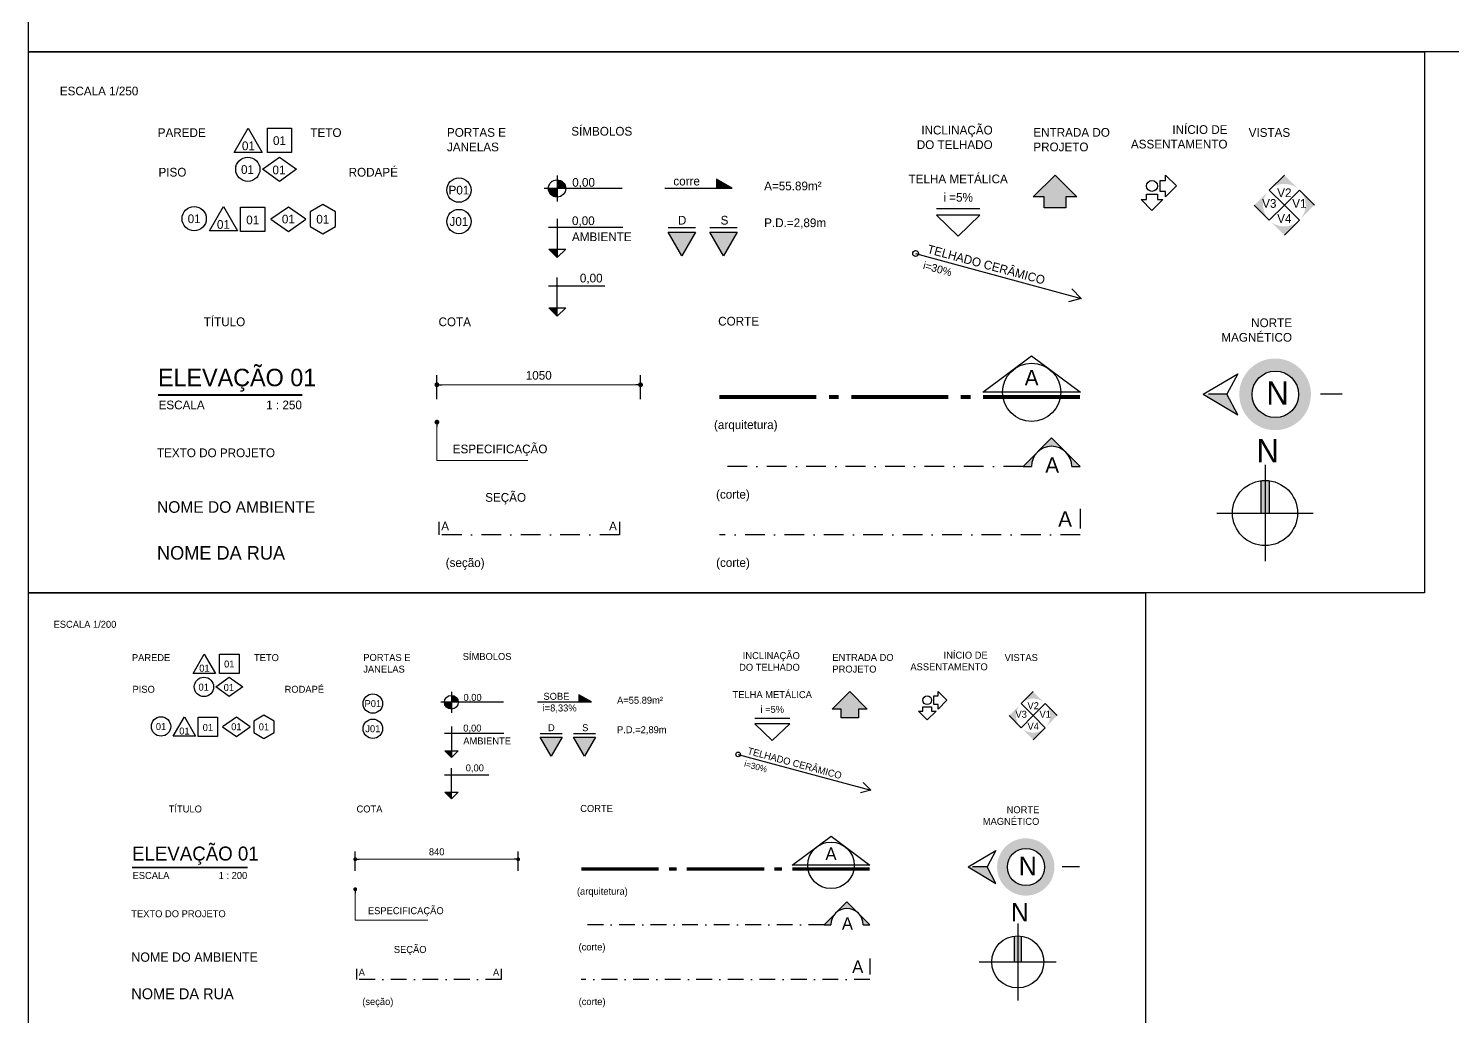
# Model space of a CAD drawing. Header units: centimetres. Extents: x 30244 to 591333, y -111940 to 104227.
# Drawn here: x 40301 to 47644, y -66229 to -61134 of the extents above; entities that cross this region are included whole.
import ezdxf
from ezdxf.enums import TextEntityAlignment as Align

# ---------------------------------------------------------------- set-up
doc = ezdxf.new("R2010")
doc.units = ezdxf.units.CM
doc.header["$LTSCALE"] = 4
doc.linetypes.add('DASHDOT', pattern=[25.4, 12.7, -6.35, 0, -6.35])
for name, color, linetype in [('0.6', 6, 'Continuous'), ('B-CORTE', 4, 'DASHDOT'), ('B-COTAS', 1, 'Continuous'), ('B-SIMBOLOS', 2, 'Continuous'), ('C-TEXTO-02', 2, 'Continuous')]:
    doc.layers.add(name, color=color, linetype=linetype)
doc.layers.add('C-TEXTO-01', color=2, linetype='Continuous', lineweight=20)
doc.layers.add('C-TEXTO-03', color=2, linetype='Continuous', lineweight=20)
doc.styles.add('Esc.125', font='ERASLGHT.TTF', dxfattribs={"height": 22.5})
doc.styles.add('Esc.200', font='ERASLGHT.TTF', dxfattribs={"height": 36})
doc.styles.add('Esc.250', font='ERASLGHT.TTF', dxfattribs={"height": 45})
doc.styles.add('RSA', font='arial.ttf')
doc.styles.add('S0', font='ERASDEMI.TTF')
doc.styles.add('S1', font='romans.shx', dxfattribs={"height": 100})
doc.styles.add('S2', font='romans.shx', dxfattribs={"height": 0.2})
doc.styles.add('Símbolos', font='ERASLGHT.TTF')
doc.dimstyles.new('ARQ200', dxfattribs={"dimscale": 200, "dimtxt": 36, "dimasz": 0.1, "dimexe": 0.2, "dimexo": 0.2, "dimgap": 0.1, "dimtad": 1, "dimzin": 12, "dimdsep": 46, "dimtxsty": 'Esc.200', "dimblk1": 'DOT', "dimblk2": 'DOT', "dimsah": 1, "dimcen": 0.4, "dimclrd": 256, "dimclre": 256, "dimclrt": 2, "dimadec": 0, "dimazin": 0, "dimtfac": 1, "dimtix": 1, "dimtmove": 2, "dimatfit": 3, "dimldrblk": 'DOT', "dimfxl": 0.3, "dimfxlon": 1, "dimtolj": 1, "dimtzin": 12, "dimlwd": 9, "dimarcsym": 0})
doc.dimstyles.new('ARQ250', dxfattribs={"dimscale": 250, "dimtxt": 45, "dimasz": 0.1, "dimexe": 0.2, "dimexo": 0.2, "dimgap": 0.1, "dimtad": 1, "dimdec": 0, "dimzin": 12, "dimdsep": 46, "dimtxsty": 'Esc.250', "dimblk": 'DOT', "dimcen": 0.4, "dimclrd": 256, "dimclre": 256, "dimclrt": 2, "dimadec": 0, "dimazin": 0, "dimtfac": 1, "dimtix": 1, "dimtmove": 2, "dimatfit": 3, "dimldrblk": 'DOT', "dimfxl": 0.3, "dimfxlon": 1, "dimtolj": 1, "dimtzin": 12, "dimlwd": 9, "dimarcsym": 0})

# ---------------------------------------------------------------- blocks, each defined once
blk = doc.blocks.new('PADRÃO - ESPECIFICAÇÕES')
blk.add_lwpolyline([(-168, 276), (-24, 26), (-312, 26), (-168, 276)])
for points in [[(31, 276), (281, 276), (281, 26), (31, 26)], [(-19, -147), (156, -22), (331, -147), (156, -272)]]:
    blk.add_lwpolyline(points, close=True)
blk.add_circle((-171, -147), 125)
at = {"style": 'S1'}
for tag, p in [('PAREDE', (-164, 50)), ('TETO', (156, 103)), ('PISO', (-151, -195)), ('RODAPÉ', (156, -217))]:
    blk.add_attdef(tag, text='', height=100, dxfattribs=at).set_placement(p, align=Align.CENTER)
blk = doc.blocks.new('*U32')
blk.add_lwpolyline([(0.288, 0), (-0.288, 0), (0, 0.498)], close=True)
at = {"style": 'S2'}
blk.add_attdef('PAREDE', text='', height=0.2, dxfattribs=at).set_placement((0, 0.041), align=Align.CENTER)
blk = doc.blocks.new('PADRÃO - PISO')
blk.add_circle((0, 0), 0.25)
at = {"style": 'S2'}
blk.add_attdef('PISO', text='', height=0.2, dxfattribs=at).set_placement((0, -0.092), align=Align.CENTER)
blk = doc.blocks.new('PADRÃO - TETO')
blk.add_lwpolyline([(-0.25, -0.25), (-0.25, 0.25), (0.25, 0.25), (0.25, -0.25)], close=True)
at = {"style": 'S2'}
blk.add_attdef('TETO', text='', height=0.2, dxfattribs=at).set_placement((0, -0.105), align=Align.CENTER)
blk = doc.blocks.new('*U45')
blk.add_lwpolyline([(0.359, 0.25), (0, 0.5), (0, 0.5), (-0.359, 0.25), (-0.359, 0.25), (0, 0), (0.359, 0.25)])
at = {"style": 'S2'}
blk.add_attdef('RODAPÉ', text='', height=0.2, dxfattribs=at).set_placement((0, 0.145), align=Align.CENTER)
blk = doc.blocks.new('PADRÃO - DIVERSOS')
blk.add_lwpolyline([(0, 0.3), (-0.26, 0.15), (-0.26, -0.15), (0, -0.3), (0.26, -0.15), (0.26, 0.15)], close=True)
at = {"style": 'S2'}
blk.add_attdef('DIVERSOS', text='', height=0.2, dxfattribs=at).set_placement((0, -0.092), align=Align.CENTER)
blk = doc.blocks.new('*U42')
blk.add_hatch(color=256).paths.add_polyline_path([(0.485, 0.485), (0.97, 0), (0.485, -0.485, 0.414214)])
for p, q in [((0.485, 0.485), (0, 0)), ((0.97, 0), (0.485, 0.485)), ((0, 0), (0.485, -0.485))]:
    blk.add_line(p, q)
at = {"layer": 'B-SIMBOLOS', "style": 'S2'}
blk.add_attdef('V1-V2-V3-V4', text='', height=0.2, dxfattribs=at).set_placement((0.485, -0.086), align=Align.CENTER)
blk = doc.blocks.new('*U29')
blk.add_hatch(color=256).paths.add_polyline_path([(0.485, -0.485), (0, -0.97), (-0.485, -0.485, 0.414214)])
for p, q in [((0, 0), (-0.485, -0.485)), ((0.485, -0.485), (0, 0)), ((0, -0.97), (0.485, -0.485))]:
    blk.add_line(p, q)
at = {"layer": 'B-SIMBOLOS', "style": 'S2'}
blk.add_attdef('V1-V2-V3-V4', text='', height=0.2, dxfattribs=at).set_placement((0, -0.571), align=Align.CENTER)
blk = doc.blocks.new('*U30')
blk.add_hatch(color=256).paths.add_polyline_path([(-0.485, -0.485), (-0.97, 0), (-0.485, 0.485, 0.414214)])
for p, q in [((0, 0), (-0.485, 0.485)), ((-0.485, -0.485), (0, 0)), ((-0.97, 0), (-0.485, -0.485))]:
    blk.add_line(p, q)
at = {"layer": 'B-SIMBOLOS', "style": 'S2'}
blk.add_attdef('V1-V2-V3-V4', text='', height=0.2, dxfattribs=at).set_placement((-0.485, -0.086), align=Align.CENTER)
blk = doc.blocks.new('*U31')
blk.add_hatch(color=256).paths.add_polyline_path([(-0.485, 0.485), (0, 0.97), (0.485, 0.485, 0.414214)])
for p, q in [((0, 0.97), (-0.485, 0.485)), ((-0.485, 0.485), (0, 0)), ((0, 0), (0.485, 0.485))]:
    blk.add_line(p, q)
at = {"layer": 'B-SIMBOLOS', "style": 'S2'}
blk.add_attdef('V1-V2-V3-V4', text='', height=0.2, dxfattribs=at).set_placement((0, 0.399), align=Align.CENTER)
blk = doc.blocks.new('*U21')
h = blk.add_hatch(color=256)
h.paths.add_polyline_path([(0.269, 0.178), (0.269, 0), (0.447, 0, 0.414214)])
h.paths.add_polyline_path([(0.269, 0), (0.091, 0, 0.414214), (0.269, -0.178)])
for p, q in [((1.61, 0), (0, 0)), ((0.269, 0.269), (0.269, -0.269))]:
    blk.add_line(p, q)
blk.add_circle((0.269, 0), 0.178)
at = {"style": 'S2'}
blk.add_attdef('NÍVEL', (0.582, 0.036), '', height=0.2, dxfattribs=at)
blk = doc.blocks.new('PADRÃO - NIVEL AMBIENTE1')
blk.add_hatch(color=256).paths.add_polyline_path([(0.269, -0.447), (0.095, -0.447), (0.269, -0.62)])
for p, q in [((0.269, 0.178), (0.269, -0.62)), ((1.621, 0), (0.091, 0)), ((0.269, -0.62), (0.095, -0.447)), ((0.095, -0.447), (0.443, -0.447)), ((0.269, -0.62), (0.443, -0.447))]:
    blk.add_line(p, q)
at = {"style": 'S2'}
for tag, p in [('NÍVEL', (0.572, 0.051)), ('AMBIENTE', (0.572, -0.28))]:
    blk.add_attdef(tag, p, '', height=0.2, dxfattribs=at)
blk = doc.blocks.new('*U33')
blk.add_line((-0.45, 0.573), (0.45, 0.573))
blk.add_lwpolyline([(0, 0), (0.45, 0.433), (-0.45, 0.433)], close=True)
at = {"style": 'S2'}
for tag, p in [('COBERTURA', (0, 1.092)), ('INCLINAÇÃO', (0, 0.713))]:
    blk.add_attdef(tag, text='', height=0.2, dxfattribs=at).set_placement(p, align=Align.CENTER)
blk = doc.blocks.new('*U48')
blk.add_line((-1779.84, 292.55), (-1792.34, 292.55))
blk.add_lwpolyline([(-1786.09, 279.72), (-1792.34, 290.55), (-1779.84, 290.55)], close=True)
at = {"layer": 'C-TEXTO-01', "style": 'Símbolos'}
blk.add_text('S', height=4, dxfattribs=at).set_placement((-1787.45, 294.03))
blk = doc.blocks.new('*U47')
blk.add_line((6.25, 12.83), (-6.25, 12.83))
blk.add_lwpolyline([(0, 0), (-6.25, 10.83), (6.25, 10.83)], close=True)
at = {"layer": 'C-TEXTO-01', "style": 'Símbolos'}
blk.add_text('D', height=4, dxfattribs=at).set_placement((-1.82, 14.31))
blk = doc.blocks.new('DOT')
at = {"color": 0, "linetype": 'ByBlock'}
blk.add_line((-0.5, 0), (-1, 0), dxfattribs=at)
at = {"color": 0, "linetype": 'ByBlock', "const_width": 0.5}
blk.add_lwpolyline([(-0.25, 0, 1), (0.25, 0, 1)], format="xyb", close=True, dxfattribs=at)
blk = doc.blocks.new('*D53')
at = {"layer": 'B-COTAS', "lineweight": -2, "transparency": 16777216}
for p, q in [((41985.6, -65478.3), (41985.6, -65378.3)), ((42825.6, -65478.3), (42825.6, -65378.3))]:
    blk.add_line(p, q, dxfattribs=at)
at = {"layer": 'B-COTAS', "lineweight": 9, "transparency": 16777216}
blk.add_line((42005.6, -65418.3), (42805.6, -65418.3), dxfattribs=at)
at = {"layer": 'DEFPOINTS', "color": 0, "transparency": 16777216}
for p in [(42825.6, -65418.3), (41985.6, -65731.5), (42825.6, -65731.6)]:
    blk.add_point(p, dxfattribs=at)
at = {"layer": 'B-COTAS', "lineweight": 9, "transparency": 16777216, "xscale": 20, "yscale": 20, "zscale": 20, "rotation": 180}
blk.add_blockref('DOT', (41985.6, -65418.3), dxfattribs=at)
at = {"layer": 'B-COTAS', "lineweight": 9, "transparency": 16777216, "xscale": 20, "yscale": 20, "zscale": 20}
blk.add_blockref('DOT', (42825.6, -65418.3), dxfattribs=at)
at = {"layer": 'B-COTAS', "color": 2, "transparency": 16777216, "insert": (42405.6, -65379.9), "char_height": 36, "attachment_point": 5, "style": 'Esc.200'}
blk.add_mtext('\\A1;840', dxfattribs=at)
blk = doc.blocks.new('_Dot')
at = {"color": 0, "linetype": 'ByBlock', "lineweight": -2}
blk.add_line((-0.5, 0), (-1, 0), dxfattribs=at)
at = {"color": 0, "linetype": 'ByBlock', "const_width": 0.5}
blk.add_lwpolyline([(-0.25, 0, 1), (0.25, 0, 1)], format="xyb", close=True, dxfattribs=at)
blk = doc.blocks.new('JANELA')
blk.add_circle((0, 0), 31.2)
at = {"color": 7, "style": 'RSA'}
blk.add_attdef('J', text='', height=20, dxfattribs=at).set_placement((0, 0), align=Align.MIDDLE_CENTER)
blk = doc.blocks.new('SENTIDO INCL')
for p, q in [((0, 0), (295, 0)), ((295, 0), (275.1, 11.5)), ((295, 0), (275.1, -11.5))]:
    blk.add_line(p, q)
blk.add_circle((0, 0), 5)
at = {"color": 7, "style": 'RSA'}
for tag, p in [('SENTIDO', (17.9, 6)), ('INCLINAÇÃO', (18.3, -22.1))]:
    blk.add_attdef(tag, p, '', height=15, dxfattribs=at)
blk = doc.blocks.new('*U28')
for p, q in [((-0.5, 0.25), (0, 0.75)), ((0, 0.75), (0.5, 0.25)), ((-0.25, 0.25), (-0.5, 0.25)), ((-0.25, 0), (-0.25, 0.25)), ((0.25, 0), (-0.25, 0)), ((0.5, 0.25), (0.25, 0.25)), ((0.25, 0.25), (0.25, 0))]:
    blk.add_line(p, q)
blk = doc.blocks.new('*U41')
for p, q in [((0.187, -0.125), (0.187, 0.125)), ((0.187, 0.125), (0.312, 0.125)), ((0.312, 0.25), (0.562, 0)), ((0.312, 0.125), (0.312, 0.25)), ((0.562, 0), (0.312, -0.25)), ((0, -0.562), (-0.25, -0.313)), ((-0.25, -0.313), (-0.125, -0.313)), ((-0.125, -0.313), (-0.125, -0.187)), ((-0.125, -0.187), (0.125, -0.187)), ((0.25, -0.313), (0, -0.562)), ((0.125, -0.187), (0.125, -0.313)), ((0.125, -0.313), (0.25, -0.313)), ((0.312, -0.125), (0.187, -0.125)), ((0.312, -0.25), (0.312, -0.125))]:
    blk.add_line(p, q)
blk.add_circle((0, 0), 0.125)
blk = doc.blocks.new('*U40')
blk.add_lwpolyline([(40.25, 5.28), (46.53, 0.6), (33.97, 0.6)], close=True)
at = {"ltscale": 0.7, "const_width": 0.5}
for points in [[(12.5, 0), (0, 0)], [(15.37, 0), (14.12, 0)], [(29.5, 0), (17, 0)], [(32.37, 0), (31.12, 0)], [(46.5, 0), (34, 0)]]:
    blk.add_lwpolyline(points, dxfattribs=at)
blk.add_circle((40.25, 0.6), 3.75)
at = {"style": 'S0'}
blk.add_attdef('LETRA_CORTE', text='', height=2, dxfattribs=at).set_placement((40.25, 2.48), align=Align.MIDDLE_CENTER)
blk = doc.blocks.new('A$C7EF14637')
at = {"layer": 'B-SIMBOLOS'}
h = blk.add_hatch(color=251, dxfattribs=at)
h.dxf.hatch_style = 1
h.set_gradient(color1=(90, 98, 114), color2=(235, 235, 235), tint=0.01, name='INVCYLINDER')
h.paths.add_polyline_path([(48.32, -14.64, 1), (25.76, 14.63, 1)])
h.paths.add_polyline_path([(27.68, 12.14, -1), (46.4, -12.15, -1)], flags=16)
h.paths.add_polyline_path([(29.67, 9.56, -1), (44.42, -9.58, -1)], flags=0)
h.paths.add_polyline_path([(35.01, -8.05), (33.9, -6.62), (37.87, 5.17), (29.68, -1.14), (28.69, 0.14), (39.1, 8.16), (40.16, 6.77), (36.19, -5.04), (44.39, 1.29), (45.41, -0.04)], flags=0)
h = blk.add_hatch(color=251, dxfattribs=at)
h.dxf.hatch_style = 1
h.set_gradient(color1=(90, 98, 114), color2=(235, 235, 235), tint=0.01, name='INVCYLINDER')
h.paths.add_polyline_path([(46.4, -12.15, 1), (27.68, 12.14, 1)])
h.paths.add_polyline_path([(29.67, 9.56, -1), (44.42, -9.58, -1)], flags=16)
h.paths.add_polyline_path([(35.01, -8.05), (33.9, -6.62), (37.87, 5.17), (29.68, -1.14), (28.69, 0.14), (39.1, 8.16), (40.16, 6.77), (36.19, -5.04), (44.39, 1.29), (45.41, -0.04)], flags=0)
blk.add_hatch(color=256, dxfattribs=at).paths.add_polyline_path([(0, 0), (17.83, -10.63), (12.08, 0)])
for p, q in [((0, 0), (17.83, 10.63)), ((17.83, 10.63), (12.08, 0)), ((0, 0), (17.83, -10.63)), ((12.08, 0), (2.63, 0)), ((17.83, -10.63), (12.08, 0)), ((71.68, 0), (60.42, 0))]:
    blk.add_line(p, q, dxfattribs=at)
blk.add_circle((37.16, -0.02), 11.99, dxfattribs=at)
at = {"layer": 'C-TEXTO-03', "insert": (32.52, 6.64), "char_height": 12, "width": 11.9206, "attachment_point": 1, "style": 'Símbolos'}
blk.add_mtext('N', dxfattribs=at)
blk = doc.blocks.new('A$C6AB97AFF')
at = {"layer": 'B-SIMBOLOS'}
h = blk.add_hatch(color=252, dxfattribs=at)
h.set_gradient(color1=(132, 132, 132), one_color=1, tint=1, name='INVCURVED')
h.paths.add_polyline_path([(2.19, 16.65, 0.032761), (0, 16.79), (0, 0), (2.19, 0)])
h.paths.add_polyline_path([(0, 16.79, 0.032761), (-2.19, 16.65), (-2.19, 0), (0, 0)])
for p, q in [((0, 24.86), (0, -24.86)), ((-2.19, 16.65), (-2.19, 0)), ((2.19, 16.65), (2.19, 0)), ((-24.86, 0), (24.86, 0))]:
    blk.add_line(p, q, dxfattribs=at)
blk.add_circle((0, 0), 16.79, dxfattribs=at)
at = {"layer": 'C-TEXTO-03', "insert": (-4.41, 38.08), "char_height": 12, "width": 11.9206, "attachment_point": 1, "style": 'Símbolos'}
blk.add_mtext('N', dxfattribs=at)
blk = doc.blocks.new('A$C4B335074')
at = {"layer": 'B-CORTE', "linetype": 'Continuous'}
h = blk.add_hatch(color=256, dxfattribs=at)
h.paths.add_polyline_path([(14.71, 14.71), (7.35, 7.35, -0.414214), (22.06, 7.35)])
h.paths.add_polyline_path([(22.06, 7.35, -0.198912), (25.11, 0), (29.42, 0)])
h.paths.add_polyline_path([(7.35, 7.35), (0, 0), (4.31, 0, -0.198912)])
for p, q in [((14.71, 14.71), (0, 0)), ((29.42, 0), (14.71, 14.71)), ((0, 0), (4.31, 0)), ((25.11, 0), (29.42, 0))]:
    blk.add_line(p, q, dxfattribs=at)
at = {"layer": 'B-CORTE', "linetype": 'Continuous', "ltscale": 0.4}
blk.add_arc((14.71, 0), 10.4, 0, 180, dxfattribs=at)
blk = doc.blocks.new('*D54')
at = {"layer": 'B-COTAS', "lineweight": -2, "transparency": 16777216}
for p, q in [((42406.8, -63046.2), (42406.8, -62921.2)), ((43456.8, -63046.2), (43456.8, -62921.2))]:
    blk.add_line(p, q, dxfattribs=at)
at = {"layer": 'B-COTAS', "lineweight": 9, "transparency": 16777216}
blk.add_line((42431.8, -62971.2), (43431.8, -62971.2), dxfattribs=at)
at = {"layer": 'DEFPOINTS', "color": 0, "transparency": 16777216}
for p in [(43456.8, -62971.2), (42406.8, -63362.6), (43456.8, -63362.8)]:
    blk.add_point(p, dxfattribs=at)
at = {"layer": 'B-COTAS', "lineweight": 9, "transparency": 16777216, "xscale": 25, "yscale": 25, "zscale": 25, "rotation": 180}
blk.add_blockref('DOT', (42406.8, -62971.2), dxfattribs=at)
at = {"layer": 'B-COTAS', "lineweight": 9, "transparency": 16777216, "xscale": 25, "yscale": 25, "zscale": 25}
blk.add_blockref('DOT', (43456.8, -62971.2), dxfattribs=at)
at = {"layer": 'B-COTAS', "color": 2, "transparency": 16777216, "insert": (42931.8, -62923.1), "char_height": 45, "attachment_point": 5, "style": 'Esc.250'}
blk.add_mtext('\\A1;1050', dxfattribs=at)
blk = doc.blocks.new('A$C114277C9')
h = blk.add_hatch(color=256)
h.dxf.hatch_style = 1
h.paths.add_polyline_path([(852, 148), (852, 0), (1109, 0)])
for p, q in [((0, 0), (1109, 0)), ((1109, 0), (852, 148)), ((852, 148), (852, 0))]:
    blk.add_line(p, q)
blk = doc.blocks.new('NÍVEL')
at = {"layer": 'B-SIMBOLOS'}
h = blk.add_hatch(color=256, dxfattribs=at)
h.dxf.hatch_style = 1
h.paths.add_polyline_path([(42482.1, -65107.2), (42482.1, -65072.5), (42447.4, -65072.5)])
blk.add_line((42446.5, -64983.2), (42675.2, -64983.2), dxfattribs=at)
blk.add_lwpolyline([(42482.1, -65107.2), (42447.4, -65072.5), (42516.9, -65072.5), (42482.1, -65107.2), (42482.1, -64947.6)], dxfattribs=at)
blk = doc.blocks.new('SETA RAMPA 200')
h = blk.add_hatch(color=256)
h.dxf.hatch_style = 1
h.paths.add_polyline_path([(43139.3, -64606.9), (43203.4, -64606.9), (43139.3, -64569.9)])
for p, q in [((42926.2, -64606.9), (43203.4, -64606.9)), ((43203.4, -64606.9), (43139.3, -64569.9)), ((43139.3, -64569.9), (43139.3, -64606.9))]:
    blk.add_line(p, q)
at = {"layer": 'C-TEXTO-01', "style": 'Esc.125'}
for tag, p in [('INCLINAÇÃO', (42951.9, -64656)), ('SOBE', (42956.1, -64595.9))]:
    blk.add_attdef(tag, p, '', height=36, rotation=360, dxfattribs=at)
blk = doc.blocks.new('NÍVEL 50')
at = {"layer": 'B-SIMBOLOS'}
h = blk.add_hatch(color=256, dxfattribs=at)
h.dxf.hatch_style = 1
h.paths.add_polyline_path([(40852, -69907.3), (40852, -69898.6), (40843.3, -69898.6)])
blk.add_line((40843.1, -69876.2), (40901.2, -69876.2), dxfattribs=at)
blk.add_lwpolyline([(40852, -69907.3), (40843.3, -69898.6), (40860.7, -69898.6), (40852, -69907.3), (40852, -69867.3)], dxfattribs=at)

msp = doc.modelspace()

# ---------------------------------------------------------------- hatches: boundary and pattern name
at = {"layer": 'B-SIMBOLOS'}
h = msp.add_hatch(color=256, dxfattribs=at)
h.dxf.hatch_style = 1
h.paths.add_polyline_path([(45650.393, -62002.53), (45706.643, -62002.53), (45594.143, -61890.03), (45481.643, -62002.53), (45537.893, -62002.53), (45537.893, -62058.78), (45650.393, -62058.78)])
h = msp.add_hatch(color=256, dxfattribs=at)
h.dxf.hatch_style = 1
h.paths.add_polyline_path([(43740.249, -62184.58), (43599.624, -62184.58), (43669.936, -62306.365)])
h = msp.add_hatch(color=256, dxfattribs=at)
h.dxf.hatch_style = 1
h.paths.add_polyline_path([(43955.27, -62184.607), (43814.645, -62184.607), (43884.958, -62306.391)])
h = msp.add_hatch(color=256, dxfattribs=at)
h.dxf.hatch_style = 1
h.paths.add_polyline_path([(44535.461, -64553.369), (44445.461, -64643.369), (44490.461, -64643.369), (44490.461, -64688.369), (44580.461, -64688.369), (44580.461, -64643.369), (44625.461, -64643.369)])
h = msp.add_hatch(color=256, dxfattribs=at)
h.dxf.hatch_style = 1
h.paths.add_polyline_path([(43052.346, -64789.009), (42939.846, -64789.009), (42996.096, -64886.437)])
h = msp.add_hatch(color=256, dxfattribs=at)
h.dxf.hatch_style = 1
h.paths.add_polyline_path([(43224.363, -64789.03), (43111.863, -64789.03), (43168.113, -64886.458)])

# ---------------------------------------------------------------- linework, layer by layer
at = {"layer": 'B-CORTE', "ltscale": 2}
msp.add_line((45429.273, -63392.75), (43863.429, -63392.75), dxfattribs=at)
at = {"layer": 'B-CORTE', "ltscale": 1.6}
msp.add_line((44403.566, -65755.545), (43150.891, -65755.545), dxfattribs=at)
at = {"layer": 'B-CORTE', "ltscale": 2}
for points in [[(45723.429, -63611.327), (45723.429, -63745.063), (43863.429, -63745.063)], [(43347.801, -63678.195), (43347.801, -63745.063), (42417.801, -63745.063), (42417.801, -63678.195)]]:
    msp.add_lwpolyline(points, dxfattribs=at)
at = {"layer": 'B-CORTE', "ltscale": 1.6}
for points in [[(44638.891, -65930.407), (44638.891, -66037.395), (43150.891, -66037.395)], [(42738.388, -65983.901), (42738.388, -66037.395), (41994.388, -66037.395), (41994.388, -65983.901)]]:
    msp.add_lwpolyline(points, dxfattribs=at)
at = {"layer": 'C-TEXTO-01'}
for points, const_width in [([(40968.308, -63023.976), (41713.012, -63023.976)], 10), ([(40834.793, -65460.526), (41430.557, -65460.526)], 8)]:
    msp.add_lwpolyline(points, dxfattribs=dict(at, const_width=const_width))
at = {"layer": 'DEFPOINTS', "color": 9}
for points in [[(40300.736, -55672.728), (54698.724, -55672.728), (54698.724, -61253.87), (40300.736, -61253.87)], [(40300.736, -61253.87), (47499.73, -61253.87), (47499.73, -64044.441), (40300.736, -64044.441)], [(40300.736, -64044.441), (46059.931, -64044.441), (46059.931, -66276.898), (40300.736, -66276.898)]]:
    msp.add_lwpolyline(points, close=True, dxfattribs=at)

# ---------------------------------------------------------------- block references
at = {"layer": '0.6', "xscale": 5, "yscale": 5, "zscale": 5}
msp.add_blockref('NÍVEL 50', (-161232.687, 286919.017), dxfattribs=at)
at = {"layer": '0.6'}
msp.add_blockref('NÍVEL', (0, 0), dxfattribs=at)
at = {"layer": 'B-CORTE'}
for p, xscale, yscale, zscale in [((45429.273, -63392.75), 10, 10, 10), ((44403.566, -65755.545), 8, 8, 8)]:
    msp.add_blockref('A$C4B335074', p, dxfattribs=dict(at, xscale=xscale, yscale=yscale, zscale=zscale))
at = {"layer": 'B-SIMBOLOS'}
ref = msp.add_blockref('PADRÃO - ESPECIFICAÇÕES', (41517.166, -61786.605), dxfattribs=dict(at, xscale=0.5000000001018634, yscale=0.5000000001018634, zscale=0.5000000001018634))
ref.add_attrib('RODAPÉ', '01', dxfattribs={"layer": 'C-TEXTO-01', "height": 45, "style": 'Símbolos'}).set_placement((41592.294, -61886.279), align=Align.CENTER)
ref.add_attrib('TETO', '01', dxfattribs={"layer": 'C-TEXTO-01', "height": 45, "style": 'Símbolos'}).set_placement((41594.943, -61734.938), align=Align.CENTER)
ref.add_attrib('PISO', '01', dxfattribs={"layer": 'C-TEXTO-01', "height": 45, "style": 'Símbolos'}).set_placement((41430.112, -61884.066), align=Align.CENTER)
ref.add_attrib('PAREDE', '01', dxfattribs={"layer": 'C-TEXTO-01', "height": 45, "style": 'Símbolos'}).set_placement((41434.936, -61761.843), align=Align.CENTER)
ref = msp.add_blockref('*U21', (42959.105, -61959.149), dxfattribs=dict(at, xscale=250, yscale=250, zscale=250))
ref.add_attrib('NÍVEL', '0,00', (43104.543, -61950.181), dxfattribs={"layer": 'C-TEXTO-01', "height": 45, "style": 'Esc.250'})
ref = msp.add_blockref('*U33', (45094.638, -62205.462), dxfattribs=dict(at, xscale=250, yscale=250, zscale=250))
ref.add_attrib('COBERTURA', 'TELHA METÁLICA', dxfattribs={"layer": 'C-TEXTO-01', "height": 45, "style": 'Símbolos'}).set_placement((45094.638, -61932.423), align=Align.CENTER)
ref.add_attrib('INCLINAÇÃO', 'i =5%', dxfattribs={"layer": 'C-TEXTO-01', "height": 45, "style": 'Símbolos'}).set_placement((45094.638, -62027.202), align=Align.CENTER)
for name, p, xscale, yscale, zscale in [('*U28', (45594.143, -62058.78), 225, 225, 225), ('*U41', (46094.096, -61946.28), 225, 225, 225), ('A$C114277C9', (43582.596, -61956.983), 0.3125, 0.3125, 0.3125), ('*U47', (43669.936, -62306.365), 11.25, 11.25, 11.25), ('*U48', (63978.523, -65453.263), 11.25, 11.25, 11.25), ('*U28', (44535.461, -64688.369), 180, 180, 180), ('*U41', (44935.424, -64598.369), 180, 180, 180), ('*U47', (42996.096, -64886.437), 9, 9, 9), ('*U48', (59242.965, -67403.956), 9, 9, 9)]:
    msp.add_blockref(name, p, dxfattribs=dict(at, xscale=xscale, yscale=yscale, zscale=zscale))
ref = msp.add_blockref('*U31', (46776.485, -62045.209), dxfattribs=dict(at, xscale=160, yscale=160, zscale=160))
ref.add_attrib('V1-V2-V3-V4', 'V2', dxfattribs={"layer": 'C-TEXTO-01', "height": 45, "style": 'Símbolos'}).set_placement((46776.485, -61981.313), align=Align.MIDDLE_CENTER)
ref = msp.add_blockref('JANELA', (42520.238, -61967.669), dxfattribs=dict(at, xscale=2.00892857144936, yscale=2.00892857144936, zscale=2.00892857144936))
ref.add_attrib('J', 'P01', dxfattribs={"layer": 'C-TEXTO-01', "color": 1, "height": 45, "style": 'Símbolos'}).set_placement((42520.242, -61967.665), align=Align.MIDDLE_CENTER)
ref = msp.add_blockref('*U30', (46776.485, -62045.209), dxfattribs=dict(at, xscale=160, yscale=160, zscale=160))
ref.add_attrib('V1-V2-V3-V4', 'V3', dxfattribs={"layer": 'C-TEXTO-01', "height": 45, "style": 'Símbolos'}).set_placement((46698.895, -62058.902), align=Align.CENTER)
ref = msp.add_blockref('*U42', (46776.485, -62045.209), dxfattribs=dict(at, xscale=160, yscale=160, zscale=160))
ref.add_attrib('V1-V2-V3-V4', 'V1', dxfattribs={"layer": 'C-TEXTO-01', "height": 45, "style": 'Símbolos'}).set_placement((46854.074, -62058.902), align=Align.CENTER)
ref = msp.add_blockref('PADRÃO - DIVERSOS', (41818.417, -62117.392), dxfattribs=dict(at, xscale=250, yscale=250, zscale=250))
ref.add_attrib('DIVERSOS', '01', dxfattribs={"layer": 'C-TEXTO-01', "height": 45, "style": 'Símbolos'}).set_placement((41818.417, -62140.288), align=Align.CENTER)
ref = msp.add_blockref('*U29', (46776.485, -62045.209), dxfattribs=dict(at, xscale=160, yscale=160, zscale=160))
ref.add_attrib('V1-V2-V3-V4', 'V4', dxfattribs={"layer": 'C-TEXTO-01', "height": 45, "style": 'Símbolos'}).set_placement((46776.485, -62136.492), align=Align.CENTER)
ref = msp.add_blockref('PADRÃO - PISO', (41155.153, -62114.994), dxfattribs=dict(at, xscale=250, yscale=250, zscale=250))
ref.add_attrib('PISO', '01', dxfattribs={"layer": 'C-TEXTO-01', "height": 45, "style": 'Símbolos'}).set_placement((41155.153, -62137.89), align=Align.CENTER)
ref = msp.add_blockref('*U32', (41305.999, -62177.494), dxfattribs=dict(at, xscale=250, yscale=250, zscale=250))
ref.add_attrib('PAREDE', '01', dxfattribs={"layer": 'C-TEXTO-01', "height": 45, "style": 'Símbolos'}).set_placement((41305.999, -62167.129), align=Align.CENTER)
ref = msp.add_blockref('PADRÃO - TETO', (41456.985, -62117.884), dxfattribs=dict(at, xscale=250, yscale=250, zscale=250))
ref.add_attrib('TETO', '01', dxfattribs={"layer": 'C-TEXTO-01', "height": 45, "style": 'Símbolos'}).set_placement((41456.985, -62144.235), align=Align.CENTER)
ref = msp.add_blockref('*U45', (41640.866, -62180.384), dxfattribs=dict(at, xscale=250, yscale=250, zscale=250))
ref.add_attrib('RODAPÉ', '01', dxfattribs={"layer": 'C-TEXTO-01', "height": 45, "style": 'Símbolos'}).set_placement((41640.866, -62139.297), align=Align.CENTER)
ref = msp.add_blockref('JANELA', (42520.238, -62129.643), dxfattribs=dict(at, xscale=2.00892857144936, yscale=2.00892857144936, zscale=2.00892857144936))
ref.add_attrib('J', 'J01', dxfattribs={"layer": 'C-TEXTO-01', "color": 1, "height": 45, "style": 'Símbolos'}).set_placement((42520.242, -62129.64), align=Align.MIDDLE_CENTER)
ref = msp.add_blockref('PADRÃO - NIVEL AMBIENTE1', (42960.194, -62160.741), dxfattribs=dict(at, xscale=250, yscale=250, zscale=250))
ref.add_attrib('NÍVEL', '0,00', (43103.218, -62147.989), dxfattribs={"layer": 'C-TEXTO-01', "height": 45, "style": 'Símbolos'})
ref.add_attrib('AMBIENTE', 'AMBIENTE', (43103.218, -62230.814), dxfattribs={"layer": 'C-TEXTO-01', "height": 45, "style": 'Símbolos'})
ref = msp.add_blockref('SENTIDO INCL', (44875.178, -62294.896), dxfattribs=dict(at, xscale=2.999999999902113, yscale=2.999999999902113, zscale=2.999999999902113, rotation=344.8662196923002))
ref.add_attrib('INCLINAÇÃO', 'i=30%', (44910.721, -62373.209), dxfattribs={"layer": 'C-TEXTO-01', "height": 40, "rotation": 344.8662197, "style": 'Símbolos'})
ref.add_attrib('SENTIDO', 'TELHADO CERÂMICO', (44931.635, -62291.635), dxfattribs={"layer": 'C-TEXTO-01', "height": 45, "rotation": 344.8662197, "style": 'Símbolos'})
ref = msp.add_blockref('*U40', (43863.429, -63033.999), dxfattribs=dict(at, xscale=40, yscale=40, zscale=40))
ref.add_attrib('LETRA_CORTE', 'A', dxfattribs={"layer": 'C-TEXTO-01', "lineweight": -2, "height": 80, "style": 'Símbolos'}).set_placement((45473.429, -62934.999), align=Align.MIDDLE_CENTER)
ref = msp.add_blockref('PADRÃO - ESPECIFICAÇÕES', (41273.88, -64470.629), dxfattribs=dict(at, xscale=0.4000000000814907, yscale=0.4000000000814907, zscale=0.4000000000814907))
ref.add_attrib('RODAPÉ', '01', dxfattribs={"layer": 'C-TEXTO-01', "height": 36, "style": 'Símbolos'}).set_placement((41333.982, -64550.368), align=Align.CENTER)
ref.add_attrib('TETO', '01', dxfattribs={"layer": 'C-TEXTO-01', "height": 36, "style": 'Símbolos'}).set_placement((41336.102, -64429.295), align=Align.CENTER)
ref.add_attrib('PISO', '01', dxfattribs={"layer": 'C-TEXTO-01', "height": 36, "style": 'Símbolos'}).set_placement((41204.237, -64548.598), align=Align.CENTER)
ref.add_attrib('PAREDE', '01', dxfattribs={"layer": 'C-TEXTO-01', "height": 36, "style": 'Símbolos'}).set_placement((41208.096, -64450.819), align=Align.CENTER)
ref = msp.add_blockref('*U33', (44135.858, -64805.715), dxfattribs=dict(at, xscale=200, yscale=200, zscale=200))
ref.add_attrib('COBERTURA', 'TELHA METÁLICA', dxfattribs={"layer": 'C-TEXTO-01', "height": 36, "style": 'Símbolos'}).set_placement((44135.858, -64587.283), align=Align.CENTER)
ref.add_attrib('INCLINAÇÃO', 'i =5%', dxfattribs={"layer": 'C-TEXTO-01', "height": 36, "style": 'Símbolos'}).set_placement((44135.858, -64663.106), align=Align.CENTER)
ref = msp.add_blockref('JANELA', (42076.337, -64615.48), dxfattribs=dict(at, xscale=1.607142857159488, yscale=1.607142857159488, zscale=1.607142857159488))
ref.add_attrib('J', 'P01', dxfattribs={"layer": 'C-TEXTO-01', "color": 1, "height": 36, "style": 'Símbolos'}).set_placement((42076.341, -64615.477), align=Align.MIDDLE_CENTER)
ref = msp.add_blockref('*U21', (42427.431, -64608.664), dxfattribs=dict(at, xscale=200, yscale=200, zscale=200))
ref.add_attrib('NÍVEL', '0,00', (42543.782, -64601.49), dxfattribs={"layer": 'C-TEXTO-01', "height": 36, "style": 'Esc.200'})
msp.add_blockref('SETA RAMPA 200', (0, 0), dxfattribs=at).add_auto_attribs({'SOBE': 'SOBE', 'INCLINAÇÃO': 'i=8,33%'})
ref = msp.add_blockref('*U30', (45481.335, -64677.512), dxfattribs=dict(at, xscale=128, yscale=128, zscale=128))
ref.add_attrib('V1-V2-V3-V4', 'V3', dxfattribs={"layer": 'C-TEXTO-01', "height": 36, "style": 'Símbolos'}).set_placement((45419.264, -64688.467), align=Align.CENTER)
ref = msp.add_blockref('*U31', (45481.335, -64677.512), dxfattribs=dict(at, xscale=128, yscale=128, zscale=128))
ref.add_attrib('V1-V2-V3-V4', 'V2', dxfattribs={"layer": 'C-TEXTO-01', "height": 36, "style": 'Símbolos'}).set_placement((45481.335, -64626.395), align=Align.MIDDLE_CENTER)
ref = msp.add_blockref('*U42', (45481.335, -64677.512), dxfattribs=dict(at, xscale=128, yscale=128, zscale=128))
ref.add_attrib('V1-V2-V3-V4', 'V1', dxfattribs={"layer": 'C-TEXTO-01', "height": 36, "style": 'Símbolos'}).set_placement((45543.407, -64688.467), align=Align.CENTER)
ref = msp.add_blockref('PADRÃO - PISO', (40984.27, -64733.341), dxfattribs=dict(at, xscale=200, yscale=200, zscale=200))
ref.add_attrib('PISO', '01', dxfattribs={"layer": 'C-TEXTO-01', "height": 36, "style": 'Símbolos'}).set_placement((40984.27, -64751.657), align=Align.CENTER)
ref = msp.add_blockref('*U32', (41104.947, -64783.341), dxfattribs=dict(at, xscale=200, yscale=200, zscale=200))
ref.add_attrib('PAREDE', '01', dxfattribs={"layer": 'C-TEXTO-01', "height": 36, "style": 'Símbolos'}).set_placement((41104.947, -64775.048), align=Align.CENTER)
ref = msp.add_blockref('PADRÃO - TETO', (41225.735, -64735.652), dxfattribs=dict(at, xscale=200, yscale=200, zscale=200))
ref.add_attrib('TETO', '01', dxfattribs={"layer": 'C-TEXTO-01', "height": 36, "style": 'Símbolos'}).set_placement((41225.735, -64756.733), align=Align.CENTER)
ref = msp.add_blockref('*U45', (41372.84, -64785.652), dxfattribs=dict(at, xscale=200, yscale=200, zscale=200))
ref.add_attrib('RODAPÉ', '01', dxfattribs={"layer": 'C-TEXTO-01', "height": 36, "style": 'Símbolos'}).set_placement((41372.84, -64752.782), align=Align.CENTER)
ref = msp.add_blockref('PADRÃO - DIVERSOS', (41514.881, -64735.259), dxfattribs=dict(at, xscale=200, yscale=200, zscale=200))
ref.add_attrib('DIVERSOS', '01', dxfattribs={"layer": 'C-TEXTO-01', "height": 36, "style": 'Símbolos'}).set_placement((41514.881, -64753.575), align=Align.CENTER)
ref = msp.add_blockref('*U29', (45481.335, -64677.512), dxfattribs=dict(at, xscale=128, yscale=128, zscale=128))
ref.add_attrib('V1-V2-V3-V4', 'V4', dxfattribs={"layer": 'C-TEXTO-01', "height": 36, "style": 'Símbolos'}).set_placement((45481.335, -64750.538), align=Align.CENTER)
ref = msp.add_blockref('JANELA', (42076.337, -64745.06), dxfattribs=dict(at, xscale=1.607142857159488, yscale=1.607142857159488, zscale=1.607142857159488))
ref.add_attrib('J', 'J01', dxfattribs={"layer": 'C-TEXTO-01', "color": 1, "height": 36, "style": 'Símbolos'}).set_placement((42076.341, -64745.057), align=Align.MIDDLE_CENTER)
ref = msp.add_blockref('PADRÃO - NIVEL AMBIENTE1', (42428.303, -64769.938), dxfattribs=dict(at, xscale=200, yscale=200, zscale=200))
ref.add_attrib('NÍVEL', '0,00', (42542.722, -64759.736), dxfattribs={"layer": 'C-TEXTO-01', "height": 36, "style": 'Símbolos'})
ref.add_attrib('AMBIENTE', 'AMBIENTE', (42542.722, -64825.996), dxfattribs={"layer": 'C-TEXTO-01', "height": 36, "style": 'Símbolos'})
ref = msp.add_blockref('SENTIDO INCL', (43960.29, -64877.262), dxfattribs=dict(at, xscale=2.399999999921691, yscale=2.399999999921691, zscale=2.399999999921691, rotation=344.8662196923002))
ref.add_attrib('INCLINAÇÃO', 'i=30%', (43988.724, -64939.912), dxfattribs={"layer": 'C-TEXTO-01', "height": 32, "rotation": 344.8662197, "style": 'Símbolos'})
ref.add_attrib('SENTIDO', 'TELHADO CERÂMICO', (44005.455, -64874.653), dxfattribs={"layer": 'C-TEXTO-01', "height": 36, "rotation": 344.8662197, "style": 'Símbolos'})
ref = msp.add_blockref('*U40', (43150.891, -65468.544), dxfattribs=dict(at, xscale=32, yscale=32, zscale=32))
ref.add_attrib('LETRA_CORTE', 'A', dxfattribs={"layer": 'C-TEXTO-01', "lineweight": -2, "height": 64, "style": 'Símbolos'}).set_placement((44438.891, -65389.344), align=Align.MIDDLE_CENTER)
at = {"layer": 'C-TEXTO-03'}
for name, p, xscale, yscale, zscale in [('A$C7EF14637', (46358.478, -63020.735), 10, 10, 10), ('A$C6AB97AFF', (46676.904, -63632.672), 10, 10, 10), ('A$C7EF14637', (45146.93, -65457.933), 8, 8, 8), ('A$C6AB97AFF', (45401.671, -65947.483), 8, 8, 8)]:
    msp.add_blockref(name, p, dxfattribs=dict(at, xscale=xscale, yscale=yscale, zscale=zscale))

# ---------------------------------------------------------------- texts
at = {"layer": 'B-COTAS', "color": 2, "attachment_point": 1}
for insert, char_height, width, style in [((42488.574, -63279.963), 45, 452.60585, 'Esc.250'), ((42051.007, -65665.316), 36, 381.87054, 'Esc.200')]:
    msp.add_mtext('ESPECIFICAÇÃO', dxfattribs=dict(at, insert=insert, char_height=char_height, width=width, style=style))
at = {"layer": 'C-TEXTO-01', "attachment_point": 7, "style": 'Esc.125'}
for s, insert, char_height in [('corre', (43626.051, -61944.181), 45), ('A=55.89m²', (44094.229, -61969.33), 45), ('P.D.=2,89m', (44094.229, -62166.863), 45), ('A=55.89m²', (43335.531, -64616.809), 36), ('P.D.=2,89m', (43335.531, -64774.836), 36)]:
    msp.add_mtext(s, dxfattribs=dict(at, insert=insert, char_height=char_height))
at = {"layer": 'C-TEXTO-01', "attachment_point": 1, "style": 'Esc.125'}
for s, insert, char_height, width in [('0,00', (43143.927, -62398.772), 45, 979.52194), ('TEXTO DO PROJETO', (40963.399, -63299.75), 45, 979.52194), ('A', (45543.648, -63345.07), 80, 112.84656), ('A', (45610.168, -63623.197), 80, 112.84656), ('0,00', (42555.417, -64929.171), 36, 783.61755), ('TEXTO DO PROJETO', (40830.867, -65681.145), 36, 783.61755), ('A', (44495.066, -65717.401), 64, 90.27725), ('A', (44548.282, -65939.902), 64, 90.27725)]:
    msp.add_mtext(s, dxfattribs=dict(at, insert=insert, char_height=char_height, width=width))
at = {"layer": 'C-TEXTO-02', "attachment_point": 7, "style": 'Esc.125'}
for insert, char_height in [((40968.308, -63006.74), 90), ((40834.793, -65446.737), 72)]:
    msp.add_mtext('ELEVAÇÃO 01', dxfattribs=dict(at, insert=insert, char_height=char_height))
at = {"layer": 'C-TEXTO-02', "attachment_point": 1}
for s, insert, char_height, width, style in [('ESCALA                   1 : 250', (40971.544, -63052.96), 45, 1012.70501, 'Esc.125'), ('NOME DO AMBIENTE', (40963.399, -63571.671), 60, 979.52194, 'Símbolos'), ('ESCALA                   1 : 200', (40837.382, -65483.713), 36, 810.16401, 'Esc.125'), ('NOME DO AMBIENTE', (40830.867, -65898.682), 48, 783.61755, 'Símbolos')]:
    msp.add_mtext(s, dxfattribs=dict(at, insert=insert, char_height=char_height, width=width, style=style))
at = {"layer": 'C-TEXTO-03', "attachment_point": 1}
for s, insert, char_height, width, style in [('A', (42429.154, -63677.131), 45, 51.47753, 'Esc.125'), ('A', (43294.778, -63677.131), 45, 51.47753, 'Esc.125'), ('NOME DA RUA', (40963.399, -63803.057), 70, 979.52194, 'Símbolos'), ('A', (42003.47, -65983.05), 36, 41.18203, 'Esc.125'), ('A', (42695.97, -65983.05), 36, 41.18203, 'Esc.125'), ('NOME DA RUA', (40830.867, -66083.791), 56, 783.61755, 'Símbolos')]:
    msp.add_mtext(s, dxfattribs=dict(at, insert=insert, char_height=char_height, width=width, style=style))
at = {"layer": 'DEFPOINTS', "color": 9, "attachment_point": 7, "style": 'Esc.125'}
for s, insert, char_height in [('ESCALA 1/250', (40462.329, -61479.767), 45), ('ESCALA 1/200', (40430.01, -64225.158), 36)]:
    msp.add_mtext(s, dxfattribs=dict(at, insert=insert, char_height=char_height))
at = {"layer": 'DEFPOINTS', "attachment_point": 3, "style": 'Esc.125'}
for s, insert, char_height, width in [('\\A1;\\pxql;PAREDE', (41418.541, -61648.726), 45, 451.28785), ('\\A1;\\pxql;TETO', (42205.707, -61648.726), 45, 451.28785), ('\\A1;\\pxql;PORTAS E JANELAS', (42909.999, -61647.713), 45, 451.28785), ('\\A1;SÍMBOLOS', (43414.03, -61641.682), 45, 451.28785), ('INCLINAÇÃO\\PDO TELHADO', (45272.516, -61635.861), 45, 451.28785), ('\\pxql;ENTRADA DO\\PPROJETO', (45933.657, -61647.601), 45, 451.28785), ('INÍCIO DE \\PASSENTAMENTO', (46483.477, -61632.92), 45, 451.28785), ('{\\fAvantGarde Bk BT|b0|i0|c0|p34;VISTAS}', (46806.579, -61648.18), 45, 451.28785), ('\\A1;\\pxql;{\\fAvantGarde Bk BT|b0|i0|c0|p34;PISO}', (41422.562, -61852.856), 45, 451.28785), ('\\A1;RODAPÉ', (42205.707, -61852.856), 45, 451.28785), ('\\A1;{\\fAvantGarde Bk BT|b0|i0|c0|p34;TÍTULO}', (41418.541, -62624.284), 45, 451.28785), ('\\A1;\\pxql;COTA ', (42866.47, -62624.284), 45, 451.28785), ('{\\fAvantGarde Bk BT|b0|i0|c0|p34;CORTE }', (44067.717, -62621.156), 45, 451.28785), ('NORTE MAGNÉTICO', (46816.091, -62629.272), 45, 451.28785), ('{\\fAvantGarde Bk BT|b0|i0|c0|p34;(arquitetura)}', (44163.457, -63154.87), 45, 451.28785), ('{\\fAvantGarde Bk BT|b0|i0|c0|p34;(corte)}', (44019.989, -63513.621), 45, 451.28785), ('{\\fAvantGarde Bk BT|b0|i0|c0|p34;SEÇÃO}', (42866.47, -63529.777), 45, 451.28785), ('(seção)', (42652.731, -63865.934), 45, 451.28785), ('{\\fAvantGarde Bk BT|b0|i0|c0|p34;(corte)}', (44020.433, -63865.934), 45, 451.28785), ('\\A1;\\pxql;PAREDE', (41194.98, -64360.326), 36, 361.03028), ('\\A1;\\pxql;TETO', (41824.713, -64360.326), 36, 361.03028), ('\\A1;\\pxql;PORTAS E JANELAS', (42388.146, -64359.515), 36, 361.03028), ('\\A1;SÍMBOLOS', (42791.371, -64354.69), 36, 361.03028), ('INCLINAÇÃO\\PDO TELHADO', (44278.16, -64350.033), 36, 361.03028), ('\\pxql;ENTRADA DO\\PPROJETO', (44807.073, -64359.426), 36, 361.03028), ('INÍCIO DE \\PASSENTAMENTO', (45246.929, -64347.681), 36, 361.03028), ('{\\fAvantGarde Bk BT|b0|i0|c0|p34;VISTAS}', (45505.411, -64359.889), 36, 361.03028), ('\\A1;\\pxql;{\\fAvantGarde Bk BT|b0|i0|c0|p34;PISO}', (41198.197, -64523.629), 36, 361.03028), ('\\A1;RODAPÉ', (41824.713, -64523.629), 36, 361.03028), ('\\A1;{\\fAvantGarde Bk BT|b0|i0|c0|p34;TÍTULO}', (41194.98, -65140.772), 36, 361.03028), ('\\A1;\\pxql;COTA ', (42353.323, -65140.772), 36, 361.03028), ('{\\fAvantGarde Bk BT|b0|i0|c0|p34;CORTE }', (43314.321, -65138.27), 36, 361.03028), ('NORTE MAGNÉTICO', (45513.02, -65144.762), 36, 361.03028), ('{\\fAvantGarde Bk BT|b0|i0|c0|p34;(arquitetura)}', (43390.913, -65565.241), 36, 361.03028), ('{\\fAvantGarde Bk BT|b0|i0|c0|p34;SEÇÃO}', (42353.323, -65865.167), 36, 361.03028), ('{\\fAvantGarde Bk BT|b0|i0|c0|p34;(corte)}', (43276.139, -65852.242), 36, 361.03028), ('(seção)', (42182.332, -66134.093), 36, 361.03028), ('{\\fAvantGarde Bk BT|b0|i0|c0|p34;(corte)}', (43276.494, -66134.093), 36, 361.03028)]:
    msp.add_mtext(s, dxfattribs=dict(at, insert=insert, char_height=char_height, width=width))

# ---------------------------------------------------------------- dimensions: what is measured, and where the dimension line sits
at = {"layer": 'B-COTAS'}
dim = msp.add_linear_dim(base=(43456.757, -62971.228), p1=(42406.757, -63362.646), p2=(43456.757, -63362.761), dimstyle='ARQ250', dxfattribs=at)
dim.commit()
dim.dimension.update_dxf_attribs({"geometry": '*D54', "text_midpoint": (42931.757, -62923.053)})
dim = msp.add_linear_dim(base=(42825.553, -65418.328), p1=(41985.553, -65731.462), p2=(42825.553, -65731.554), dimstyle='ARQ200', override={"dimtxsty": 'Esc.200'}, dxfattribs=at)
dim.commit()
dim.dimension.update_dxf_attribs({"geometry": '*D53', "text_midpoint": (42405.553, -65379.885)})

# ---------------------------------------------------------------- leaders
at = {"layer": 'B-COTAS', "annotation_type": 0, "has_hookline": 1, "hookline_direction": 0}
msp.add_leader([(42406.757, -63164.135), (42406.757, -63362.646), (42849.23, -63362.646)], dimstyle='ARQ250', dxfattribs=at)
msp.add_leader([(41985.553, -65572.653), (41985.553, -65731.462), (42339.531, -65731.462)], dimstyle='ARQ200', override={"dimtxsty": 'Esc.200'}, dxfattribs=at)

doc.saveas('drawing.dxf')
